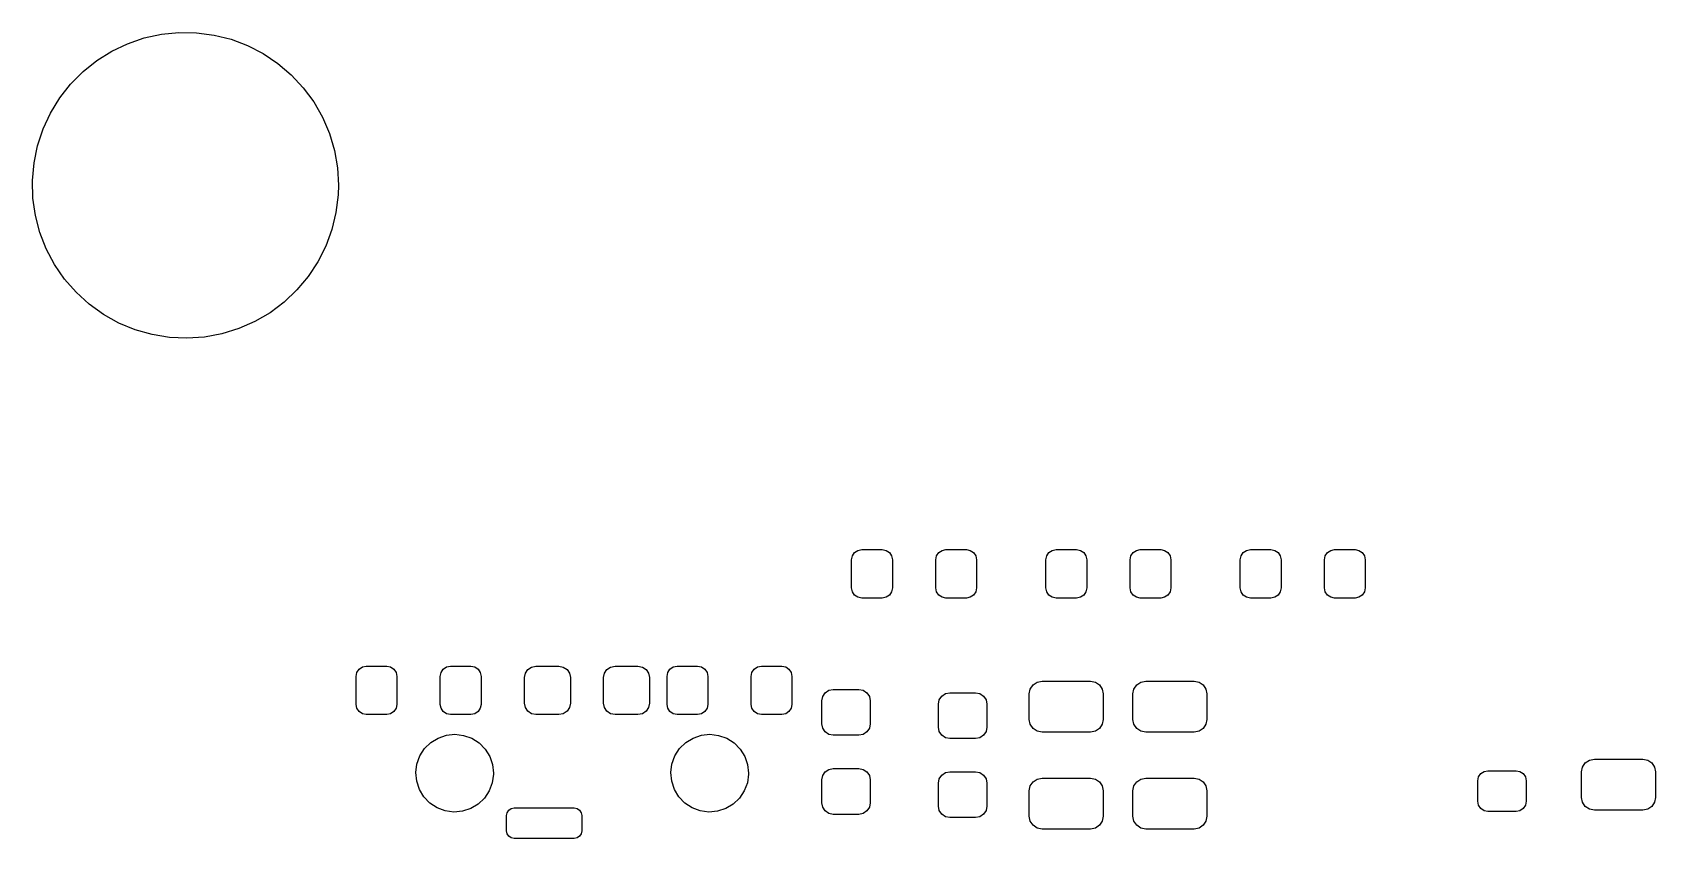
# Model space of a CAD drawing. Extents: x 0.08 to 5.45, y -2.52 to 1.92.
# Drawn here: x 0.082 to 1.335, y 1.296 to 1.918 of the extents above; entities that cross this region are included whole.
import ezdxf

# ---------------------------------------------------------------- set-up
doc = ezdxf.new("R2010")
doc.units = 0
doc.header["$MEASUREMENT"] = 0
doc.layers.add('BLACK', color=7, linetype='CONTINUOUS')

msp = doc.modelspace()

# ---------------------------------------------------------------- linework, layer by layer
at = {"layer": 'BLACK', "linetype": 'CONTINUOUS'}
for p, q in [((0.181524, 1.91666), (0.195054, 1.91801)), ((0.195054, 1.91801), (0.20865, 1.91779)), ((0.20865, 1.91779), (0.222132, 1.91602)), ((0.1431, 1.9035), (0.155373, 1.90935)), ((0.155373, 1.90935), (0.168238, 1.91376)), ((0.168238, 1.91376), (0.181524, 1.91666)), ((0.222132, 1.91602), (0.23532, 1.91271)), ((0.23532, 1.91271), (0.24804, 1.9079)), ((0.24804, 1.9079), (0.260123, 1.90166)), ((0.120969, 1.88777), (0.131581, 1.89627)), ((0.131581, 1.89627), (0.1431, 1.9035)), ((0.260123, 1.90166), (0.271409, 1.89408)), ((0.271409, 1.89408), (0.281749, 1.88525)), ((0.111404, 1.87811), (0.120969, 1.88777)), ((0.281749, 1.88525), (0.291006, 1.87529)), ((0.095909, 1.85581), (0.103014, 1.86741)), ((0.103014, 1.86741), (0.111404, 1.87811)), ((0.291006, 1.87529), (0.299056, 1.86433)), ((0.090184, 1.84348), (0.095909, 1.85581)), ((0.299056, 1.86433), (0.305793, 1.85252)), ((0.085914, 1.83057), (0.090184, 1.84348)), ((0.305793, 1.85252), (0.311128, 1.84001)), ((0.083157, 1.81725), (0.085914, 1.83057)), ((0.311128, 1.84001), (0.31499, 1.82697)), ((0.081948, 1.80371), (0.083157, 1.81725)), ((0.31499, 1.82697), (0.317327, 1.81358)), ((0.317327, 1.81358), (0.31811, 1.8)), ((0.082304, 1.79012), (0.081948, 1.80371)), ((0.317877, 1.79258), (0.316244, 1.77908)), ((0.31811, 1.8), (0.317877, 1.79258)), ((0.08422, 1.77665), (0.082304, 1.79012)), ((0.08767, 1.7635), (0.08422, 1.77665)), ((0.316244, 1.77908), (0.313069, 1.76586)), ((0.09261, 1.75083), (0.08767, 1.7635)), ((0.313069, 1.76586), (0.308396, 1.75309)), ((0.098973, 1.73882), (0.09261, 1.75083)), ((0.308396, 1.75309), (0.302286, 1.74094)), ((0.106675, 1.72761), (0.098973, 1.73882)), ((0.294821, 1.72958), (0.286099, 1.71915)), ((0.302286, 1.74094), (0.294821, 1.72958)), ((0.115613, 1.71736), (0.106675, 1.72761)), ((0.125671, 1.70821), (0.115613, 1.71736)), ((0.286099, 1.71915), (0.276235, 1.70979)), ((0.136713, 1.70028), (0.125671, 1.70821)), ((0.276235, 1.70979), (0.265361, 1.70162)), ((0.148595, 1.69366), (0.136713, 1.70028)), ((0.161157, 1.68846), (0.148595, 1.69366)), ((0.253621, 1.69476), (0.24117, 1.6893)), ((0.265361, 1.70162), (0.253621, 1.69476)), ((0.174235, 1.68473), (0.161157, 1.68846)), ((0.187654, 1.68254), (0.174235, 1.68473)), ((0.201237, 1.6819), (0.187654, 1.68254)), ((0.214803, 1.68282), (0.201237, 1.6819)), ((0.228173, 1.6853), (0.214803, 1.68282)), ((0.24117, 1.6893), (0.228173, 1.6853)), ((0.714871, 1.51384), (0.716578, 1.51639)), ((0.716578, 1.51639), (0.719132, 1.5181)), ((0.719132, 1.5181), (0.722146, 1.5187)), ((0.722146, 1.5187), (0.737894, 1.5187)), ((0.737894, 1.5187), (0.740907, 1.5181)), ((0.740907, 1.5181), (0.743461, 1.51639)), ((0.743461, 1.51639), (0.745168, 1.51384)), ((0.779832, 1.51384), (0.781539, 1.51639)), ((0.781539, 1.51639), (0.784093, 1.5181)), ((0.784093, 1.5181), (0.787106, 1.5187)), ((0.787106, 1.5187), (0.802854, 1.5187)), ((0.802854, 1.5187), (0.805868, 1.5181)), ((0.805868, 1.5181), (0.808422, 1.51639)), ((0.808422, 1.51639), (0.810129, 1.51384)), ((0.864871, 1.51384), (0.866578, 1.51639)), ((0.866578, 1.51639), (0.869132, 1.5181)), ((0.869132, 1.5181), (0.872146, 1.5187)), ((0.872146, 1.5187), (0.887894, 1.5187)), ((0.887894, 1.5187), (0.890907, 1.5181)), ((0.890907, 1.5181), (0.893461, 1.51639)), ((0.893461, 1.51639), (0.895168, 1.51384)), ((0.929832, 1.51384), (0.931539, 1.51639)), ((0.931539, 1.51639), (0.934093, 1.5181)), ((0.934093, 1.5181), (0.937106, 1.5187)), ((0.937106, 1.5187), (0.952854, 1.5187)), ((0.952854, 1.5187), (0.955868, 1.5181)), ((0.955868, 1.5181), (0.958422, 1.51639)), ((0.958422, 1.51639), (0.960129, 1.51384)), ((1.01487, 1.51384), (1.01658, 1.51639)), ((1.01658, 1.51639), (1.01913, 1.5181)), ((1.01913, 1.5181), (1.02215, 1.5187)), ((1.02215, 1.5187), (1.03789, 1.5187)), ((1.03789, 1.5187), (1.04091, 1.5181)), ((1.04091, 1.5181), (1.04346, 1.51639)), ((1.04346, 1.51639), (1.04517, 1.51384)), ((1.07983, 1.51384), (1.08154, 1.51639)), ((1.08154, 1.51639), (1.08409, 1.5181)), ((1.08409, 1.5181), (1.08711, 1.5187)), ((1.08711, 1.5187), (1.10285, 1.5187)), ((1.10285, 1.5187), (1.10587, 1.5181)), ((1.10587, 1.5181), (1.10842, 1.51639)), ((1.10842, 1.51639), (1.11013, 1.51384)), ((0.714272, 1.51083), (0.714871, 1.51384)), ((0.714272, 1.48917), (0.714272, 1.51083)), ((0.745168, 1.51384), (0.745768, 1.51083)), ((0.745768, 1.51083), (0.745768, 1.48917)), ((0.779232, 1.51083), (0.779832, 1.51384)), ((0.779232, 1.48917), (0.779232, 1.51083)), ((0.810129, 1.51384), (0.810728, 1.51083)), ((0.810728, 1.51083), (0.810728, 1.48917)), ((0.864272, 1.51083), (0.864871, 1.51384)), ((0.864272, 1.48917), (0.864272, 1.51083)), ((0.895168, 1.51384), (0.895768, 1.51083)), ((0.895768, 1.51083), (0.895768, 1.48917)), ((0.929232, 1.51083), (0.929832, 1.51384)), ((0.929232, 1.48917), (0.929232, 1.51083)), ((0.960129, 1.51384), (0.960728, 1.51083)), ((0.960728, 1.51083), (0.960728, 1.48917)), ((1.01427, 1.51083), (1.01487, 1.51384)), ((1.01427, 1.48917), (1.01427, 1.51083)), ((1.04517, 1.51384), (1.04577, 1.51083)), ((1.04577, 1.51083), (1.04577, 1.48917)), ((1.07923, 1.51083), (1.07983, 1.51384)), ((1.07923, 1.48917), (1.07923, 1.51083)), ((1.11013, 1.51384), (1.11073, 1.51083)), ((1.11073, 1.51083), (1.11073, 1.48917)), ((0.714871, 1.48616), (0.714272, 1.48917)), ((0.716578, 1.48361), (0.714871, 1.48616)), ((0.719132, 1.4819), (0.716578, 1.48361)), ((0.722146, 1.4813), (0.719132, 1.4819)), ((0.737894, 1.4813), (0.722146, 1.4813)), ((0.740907, 1.4819), (0.737894, 1.4813)), ((0.743461, 1.48361), (0.740907, 1.4819)), ((0.745168, 1.48616), (0.743461, 1.48361)), ((0.745768, 1.48917), (0.745168, 1.48616)), ((0.779832, 1.48616), (0.779232, 1.48917)), ((0.781539, 1.48361), (0.779832, 1.48616)), ((0.784093, 1.4819), (0.781539, 1.48361)), ((0.787106, 1.4813), (0.784093, 1.4819)), ((0.802854, 1.4813), (0.787106, 1.4813)), ((0.805868, 1.4819), (0.802854, 1.4813)), ((0.808422, 1.48361), (0.805868, 1.4819)), ((0.810129, 1.48616), (0.808422, 1.48361)), ((0.810728, 1.48917), (0.810129, 1.48616)), ((0.864871, 1.48616), (0.864272, 1.48917)), ((0.866578, 1.48361), (0.864871, 1.48616)), ((0.869132, 1.4819), (0.866578, 1.48361)), ((0.872146, 1.4813), (0.869132, 1.4819)), ((0.887894, 1.4813), (0.872146, 1.4813)), ((0.890907, 1.4819), (0.887894, 1.4813)), ((0.893461, 1.48361), (0.890907, 1.4819)), ((0.895168, 1.48616), (0.893461, 1.48361)), ((0.895768, 1.48917), (0.895168, 1.48616)), ((0.929832, 1.48616), (0.929232, 1.48917)), ((0.931539, 1.48361), (0.929832, 1.48616)), ((0.934093, 1.4819), (0.931539, 1.48361)), ((0.937106, 1.4813), (0.934093, 1.4819)), ((0.952854, 1.4813), (0.937106, 1.4813)), ((0.955868, 1.4819), (0.952854, 1.4813)), ((0.958422, 1.48361), (0.955868, 1.4819)), ((0.960129, 1.48616), (0.958422, 1.48361)), ((0.960728, 1.48917), (0.960129, 1.48616)), ((1.01487, 1.48616), (1.01427, 1.48917)), ((1.01658, 1.48361), (1.01487, 1.48616)), ((1.01913, 1.4819), (1.01658, 1.48361)), ((1.02215, 1.4813), (1.01913, 1.4819)), ((1.03789, 1.4813), (1.02215, 1.4813)), ((1.04091, 1.4819), (1.03789, 1.4813)), ((1.04346, 1.48361), (1.04091, 1.4819)), ((1.04517, 1.48616), (1.04346, 1.48361)), ((1.04577, 1.48917), (1.04517, 1.48616)), ((1.07983, 1.48616), (1.07923, 1.48917)), ((1.08154, 1.48361), (1.07983, 1.48616)), ((1.08409, 1.4819), (1.08154, 1.48361)), ((1.08711, 1.4813), (1.08409, 1.4819)), ((1.10285, 1.4813), (1.08711, 1.4813)), ((1.10587, 1.4819), (1.10285, 1.4813)), ((1.10842, 1.48361), (1.10587, 1.4819)), ((1.11013, 1.48616), (1.10842, 1.48361)), ((1.11073, 1.48917), (1.11013, 1.48616)), ((0.336632, 1.4281), (0.339646, 1.4287)), ((0.339646, 1.4287), (0.355394, 1.4287)), ((0.355394, 1.4287), (0.358407, 1.4281)), ((0.401593, 1.4281), (0.404606, 1.4287)), ((0.404606, 1.4287), (0.420354, 1.4287)), ((0.420354, 1.4287), (0.423368, 1.4281)), ((0.46724, 1.42803), (0.47063, 1.4287)), ((0.47063, 1.4287), (0.488346, 1.4287)), ((0.488346, 1.4287), (0.491736, 1.42803)), ((0.528264, 1.42803), (0.531654, 1.4287)), ((0.531654, 1.4287), (0.54937, 1.4287)), ((0.54937, 1.4287), (0.55276, 1.42803)), ((0.576632, 1.4281), (0.579646, 1.4287)), ((0.579646, 1.4287), (0.595394, 1.4287)), ((0.595394, 1.4287), (0.598407, 1.4281)), ((0.641593, 1.4281), (0.644606, 1.4287)), ((0.644606, 1.4287), (0.660354, 1.4287)), ((0.660354, 1.4287), (0.663368, 1.4281)), ((0.331772, 1.42083), (0.332371, 1.42384)), ((0.331772, 1.39917), (0.331772, 1.42083)), ((0.332371, 1.42384), (0.334078, 1.42639)), ((0.334078, 1.42639), (0.336632, 1.4281)), ((0.358407, 1.4281), (0.360961, 1.42639)), ((0.360961, 1.42639), (0.362668, 1.42384)), ((0.362668, 1.42384), (0.363268, 1.42083)), ((0.363268, 1.42083), (0.363268, 1.39917)), ((0.396732, 1.42083), (0.397332, 1.42384)), ((0.396732, 1.39917), (0.396732, 1.42083)), ((0.397332, 1.42384), (0.399039, 1.42639)), ((0.399039, 1.42639), (0.401593, 1.4281)), ((0.423368, 1.4281), (0.425922, 1.42639)), ((0.425922, 1.42639), (0.427629, 1.42384)), ((0.427629, 1.42384), (0.428228, 1.42083)), ((0.428228, 1.42083), (0.428228, 1.39917)), ((0.461772, 1.41984), (0.462446, 1.42323)), ((0.461772, 1.40016), (0.461772, 1.41984)), ((0.462446, 1.42323), (0.464366, 1.42611)), ((0.464366, 1.42611), (0.46724, 1.42803)), ((0.491736, 1.42803), (0.49461, 1.42611)), ((0.49461, 1.42611), (0.49653, 1.42323)), ((0.49653, 1.42323), (0.497205, 1.41984)), ((0.497205, 1.41984), (0.497205, 1.40016)), ((0.522795, 1.41984), (0.52347, 1.42323)), ((0.522795, 1.40016), (0.522795, 1.41984)), ((0.52347, 1.42323), (0.52539, 1.42611)), ((0.52539, 1.42611), (0.528264, 1.42803)), ((0.55276, 1.42803), (0.555634, 1.42611)), ((0.555634, 1.42611), (0.557554, 1.42323)), ((0.557554, 1.42323), (0.558228, 1.41984)), ((0.558228, 1.41984), (0.558228, 1.40016)), ((0.571772, 1.42083), (0.572371, 1.42384)), ((0.571772, 1.39917), (0.571772, 1.42083)), ((0.572371, 1.42384), (0.574078, 1.42639)), ((0.574078, 1.42639), (0.576632, 1.4281)), ((0.598407, 1.4281), (0.600961, 1.42639)), ((0.600961, 1.42639), (0.602668, 1.42384)), ((0.602668, 1.42384), (0.603268, 1.42083)), ((0.603268, 1.42083), (0.603268, 1.39917)), ((0.636732, 1.42083), (0.637332, 1.42384)), ((0.636732, 1.39917), (0.636732, 1.42083)), ((0.637332, 1.42384), (0.639039, 1.42639)), ((0.639039, 1.42639), (0.641593, 1.4281)), ((0.663368, 1.4281), (0.665922, 1.42639)), ((0.665922, 1.42639), (0.667629, 1.42384)), ((0.667629, 1.42384), (0.668228, 1.42083)), ((0.668228, 1.42083), (0.668228, 1.39917)), ((0.854339, 1.4142), (0.857533, 1.41634)), ((0.857533, 1.41634), (0.861299, 1.41709)), ((0.861299, 1.41709), (0.898701, 1.41709)), ((0.898701, 1.41709), (0.902467, 1.41634)), ((0.902467, 1.41634), (0.905661, 1.4142)), ((0.934339, 1.4142), (0.937533, 1.41634)), ((0.937533, 1.41634), (0.941299, 1.41709)), ((0.941299, 1.41709), (0.978701, 1.41709)), ((0.978701, 1.41709), (0.982467, 1.41634)), ((0.982467, 1.41634), (0.985661, 1.4142)), ((0.691299, 1.40187), (0.691974, 1.40526)), ((0.691974, 1.40526), (0.693894, 1.40813)), ((0.693894, 1.40813), (0.696768, 1.41005)), ((0.696768, 1.41005), (0.700157, 1.41073)), ((0.700157, 1.41073), (0.719843, 1.41073)), ((0.719843, 1.41073), (0.723232, 1.41005)), ((0.723232, 1.41005), (0.726106, 1.40813)), ((0.726106, 1.40813), (0.728026, 1.40526)), ((0.728026, 1.40526), (0.728701, 1.40187)), ((0.781974, 1.40276), (0.783894, 1.40563)), ((0.783894, 1.40563), (0.786768, 1.40755)), ((0.786768, 1.40755), (0.790157, 1.40823)), ((0.790157, 1.40823), (0.809843, 1.40823)), ((0.809843, 1.40823), (0.813232, 1.40755)), ((0.813232, 1.40755), (0.816106, 1.40563)), ((0.816106, 1.40563), (0.818026, 1.40276)), ((0.851457, 1.40724), (0.852206, 1.41101)), ((0.851457, 1.38756), (0.851457, 1.40724)), ((0.852206, 1.41101), (0.854339, 1.4142)), ((0.905661, 1.4142), (0.907794, 1.41101)), ((0.907794, 1.41101), (0.908543, 1.40724)), ((0.908543, 1.40724), (0.908543, 1.38756)), ((0.931457, 1.40724), (0.932206, 1.41101)), ((0.931457, 1.38756), (0.931457, 1.40724)), ((0.932206, 1.41101), (0.934339, 1.4142)), ((0.985661, 1.4142), (0.987794, 1.41101)), ((0.987794, 1.41101), (0.988543, 1.40724)), ((0.988543, 1.40724), (0.988543, 1.38756)), ((0.332371, 1.39616), (0.331772, 1.39917)), ((0.334078, 1.39361), (0.332371, 1.39616)), ((0.336632, 1.3919), (0.334078, 1.39361)), ((0.339646, 1.3913), (0.336632, 1.3919)), ((0.355394, 1.3913), (0.339646, 1.3913)), ((0.358407, 1.3919), (0.355394, 1.3913)), ((0.360961, 1.39361), (0.358407, 1.3919)), ((0.362668, 1.39616), (0.360961, 1.39361)), ((0.363268, 1.39917), (0.362668, 1.39616)), ((0.397332, 1.39616), (0.396732, 1.39917)), ((0.399039, 1.39361), (0.397332, 1.39616)), ((0.401593, 1.3919), (0.399039, 1.39361)), ((0.404606, 1.3913), (0.401593, 1.3919)), ((0.420354, 1.3913), (0.404606, 1.3913)), ((0.423368, 1.3919), (0.420354, 1.3913)), ((0.425922, 1.39361), (0.423368, 1.3919)), ((0.427629, 1.39616), (0.425922, 1.39361)), ((0.428228, 1.39917), (0.427629, 1.39616)), ((0.462446, 1.39677), (0.461772, 1.40016)), ((0.464366, 1.39389), (0.462446, 1.39677)), ((0.46724, 1.39197), (0.464366, 1.39389)), ((0.47063, 1.3913), (0.46724, 1.39197)), ((0.488346, 1.3913), (0.47063, 1.3913)), ((0.491736, 1.39197), (0.488346, 1.3913)), ((0.49461, 1.39389), (0.491736, 1.39197)), ((0.49653, 1.39677), (0.49461, 1.39389)), ((0.497205, 1.40016), (0.49653, 1.39677)), ((0.52347, 1.39677), (0.522795, 1.40016)), ((0.52539, 1.39389), (0.52347, 1.39677)), ((0.528264, 1.39197), (0.52539, 1.39389)), ((0.531654, 1.3913), (0.528264, 1.39197)), ((0.54937, 1.3913), (0.531654, 1.3913)), ((0.55276, 1.39197), (0.54937, 1.3913)), ((0.555634, 1.39389), (0.55276, 1.39197)), ((0.557554, 1.39677), (0.555634, 1.39389)), ((0.558228, 1.40016), (0.557554, 1.39677)), ((0.572371, 1.39616), (0.571772, 1.39917)), ((0.574078, 1.39361), (0.572371, 1.39616)), ((0.576632, 1.3919), (0.574078, 1.39361)), ((0.579646, 1.3913), (0.576632, 1.3919)), ((0.595394, 1.3913), (0.579646, 1.3913)), ((0.598407, 1.3919), (0.595394, 1.3913)), ((0.600961, 1.39361), (0.598407, 1.3919)), ((0.602668, 1.39616), (0.600961, 1.39361)), ((0.603268, 1.39917), (0.602668, 1.39616)), ((0.637332, 1.39616), (0.636732, 1.39917)), ((0.639039, 1.39361), (0.637332, 1.39616)), ((0.641593, 1.3919), (0.639039, 1.39361)), ((0.644606, 1.3913), (0.641593, 1.3919)), ((0.660354, 1.3913), (0.644606, 1.3913)), ((0.663368, 1.3919), (0.660354, 1.3913)), ((0.665922, 1.39361), (0.663368, 1.3919)), ((0.667629, 1.39616), (0.665922, 1.39361)), ((0.668228, 1.39917), (0.667629, 1.39616)), ((0.691299, 1.38415), (0.691299, 1.40187)), ((0.728701, 1.40187), (0.728701, 1.38415)), ((0.781299, 1.39937), (0.781974, 1.40276)), ((0.781299, 1.38165), (0.781299, 1.39937)), ((0.818026, 1.40276), (0.818701, 1.39937)), ((0.818701, 1.39937), (0.818701, 1.38165)), ((0.691974, 1.38076), (0.691299, 1.38415)), ((0.693894, 1.37789), (0.691974, 1.38076)), ((0.728026, 1.38076), (0.726106, 1.37789)), ((0.728701, 1.38415), (0.728026, 1.38076)), ((0.781974, 1.37826), (0.781299, 1.38165)), ((0.783894, 1.37539), (0.781974, 1.37826)), ((0.818026, 1.37826), (0.816106, 1.37539)), ((0.818701, 1.38165), (0.818026, 1.37826)), ((0.852206, 1.38379), (0.851457, 1.38756)), ((0.854339, 1.3806), (0.852206, 1.38379)), ((0.857533, 1.37847), (0.854339, 1.3806)), ((0.861299, 1.37772), (0.857533, 1.37847)), ((0.902467, 1.37847), (0.898701, 1.37772)), ((0.905661, 1.3806), (0.902467, 1.37847)), ((0.907794, 1.38379), (0.905661, 1.3806)), ((0.908543, 1.38756), (0.907794, 1.38379)), ((0.932206, 1.38379), (0.931457, 1.38756)), ((0.934339, 1.3806), (0.932206, 1.38379)), ((0.937533, 1.37847), (0.934339, 1.3806)), ((0.941299, 1.37772), (0.937533, 1.37847)), ((0.982467, 1.37847), (0.978701, 1.37772)), ((0.985661, 1.3806), (0.982467, 1.37847)), ((0.987794, 1.38379), (0.985661, 1.3806)), ((0.988543, 1.38756), (0.987794, 1.38379)), ((0.384626, 1.36502), (0.389404, 1.3697)), ((0.389404, 1.3697), (0.395101, 1.37321)), ((0.395101, 1.37321), (0.401432, 1.37536)), ((0.401432, 1.37536), (0.408083, 1.37606)), ((0.408083, 1.37606), (0.414725, 1.37527)), ((0.414725, 1.37527), (0.421025, 1.37303)), ((0.421025, 1.37303), (0.426672, 1.36944)), ((0.426672, 1.36944), (0.431385, 1.3647)), ((0.581476, 1.36502), (0.586255, 1.3697)), ((0.586255, 1.3697), (0.591951, 1.37321)), ((0.591951, 1.37321), (0.598282, 1.37536)), ((0.598282, 1.37536), (0.604934, 1.37606)), ((0.604934, 1.37606), (0.611575, 1.37527)), ((0.611575, 1.37527), (0.617876, 1.37303)), ((0.617876, 1.37303), (0.623523, 1.36944)), ((0.623523, 1.36944), (0.628235, 1.3647)), ((0.696768, 1.37597), (0.693894, 1.37789)), ((0.700157, 1.3753), (0.696768, 1.37597)), ((0.719843, 1.3753), (0.700157, 1.3753)), ((0.723232, 1.37597), (0.719843, 1.3753)), ((0.726106, 1.37789), (0.723232, 1.37597)), ((0.786768, 1.37347), (0.783894, 1.37539)), ((0.790157, 1.3728), (0.786768, 1.37347)), ((0.809843, 1.3728), (0.790157, 1.3728)), ((0.813232, 1.37347), (0.809843, 1.3728)), ((0.816106, 1.37539), (0.813232, 1.37347)), ((0.898701, 1.37772), (0.861299, 1.37772)), ((0.978701, 1.37772), (0.941299, 1.37772)), ((0.378715, 1.35312), (0.381003, 1.3594)), ((0.381003, 1.3594), (0.384626, 1.36502)), ((0.431385, 1.3647), (0.434929, 1.35903)), ((0.434929, 1.35903), (0.437129, 1.35271)), ((0.575566, 1.35312), (0.577853, 1.3594)), ((0.577853, 1.3594), (0.581476, 1.36502)), ((0.628235, 1.3647), (0.631779, 1.35903)), ((0.631779, 1.35903), (0.633979, 1.35271)), ((1.27851, 1.35077), (1.28064, 1.35397)), ((1.28064, 1.35397), (1.28383, 1.3561)), ((1.28383, 1.3561), (1.2876, 1.35685)), ((1.2876, 1.35685), (1.325, 1.35685)), ((1.325, 1.35685), (1.32877, 1.3561)), ((1.32877, 1.3561), (1.33196, 1.35397)), ((1.33196, 1.35397), (1.33409, 1.35077)), ((0.377877, 1.34648), (0.378715, 1.35312)), ((0.37853, 1.33983), (0.377877, 1.34648)), ((0.437862, 1.34523), (0.436931, 1.3386)), ((0.437129, 1.35271), (0.437874, 1.34606)), ((0.437874, 1.34606), (0.437862, 1.34523)), ((0.574727, 1.34648), (0.575566, 1.35312)), ((0.57538, 1.33983), (0.574727, 1.34648)), ((0.634713, 1.34523), (0.633782, 1.3386)), ((0.633979, 1.35271), (0.634724, 1.34606)), ((0.634724, 1.34606), (0.634713, 1.34523)), ((0.691299, 1.34085), (0.691974, 1.34424)), ((0.691299, 1.32313), (0.691299, 1.34085)), ((0.691974, 1.34424), (0.693894, 1.34711)), ((0.693894, 1.34711), (0.696768, 1.34903)), ((0.696768, 1.34903), (0.700157, 1.3497)), ((0.700157, 1.3497), (0.719843, 1.3497)), ((0.719843, 1.3497), (0.723232, 1.34903)), ((0.723232, 1.34903), (0.726106, 1.34711)), ((0.726106, 1.34711), (0.728026, 1.34424)), ((0.728026, 1.34424), (0.728701, 1.34085)), ((0.728701, 1.34085), (0.728701, 1.32313)), ((0.781299, 1.33835), (0.781974, 1.34174)), ((0.781974, 1.34174), (0.783894, 1.34461)), ((0.783894, 1.34461), (0.786768, 1.34653)), ((0.786768, 1.34653), (0.790157, 1.3472)), ((0.790157, 1.3472), (0.809843, 1.3472)), ((0.809843, 1.3472), (0.813232, 1.34653)), ((0.813232, 1.34653), (0.816106, 1.34461)), ((0.816106, 1.34461), (0.818026, 1.34174)), ((0.818026, 1.34174), (0.818701, 1.33835)), ((0.854339, 1.3394), (0.857533, 1.34153)), ((0.857533, 1.34153), (0.861299, 1.34228)), ((0.861299, 1.34228), (0.898701, 1.34228)), ((0.898701, 1.34228), (0.902467, 1.34153)), ((0.902467, 1.34153), (0.905661, 1.3394)), ((0.934339, 1.3394), (0.937533, 1.34153)), ((0.937533, 1.34153), (0.941299, 1.34228)), ((0.941299, 1.34228), (0.978701, 1.34228)), ((0.978701, 1.34228), (0.982467, 1.34153)), ((0.982467, 1.34153), (0.985661, 1.3394)), ((1.1976, 1.34012), (1.1982, 1.34313)), ((1.1982, 1.34313), (1.1999, 1.34569)), ((1.1999, 1.34569), (1.20246, 1.34739)), ((1.20246, 1.34739), (1.20547, 1.34799)), ((1.20547, 1.34799), (1.22713, 1.34799)), ((1.22713, 1.34799), (1.23014, 1.34739)), ((1.23014, 1.34739), (1.23269, 1.34569)), ((1.23269, 1.34569), (1.2344, 1.34313)), ((1.2344, 1.34313), (1.235, 1.34012)), ((1.27776, 1.34701), (1.27851, 1.35077)), ((1.27776, 1.32732), (1.27776, 1.34701)), ((1.33409, 1.35077), (1.33484, 1.34701)), ((1.33484, 1.34701), (1.33484, 1.32732)), ((0.380641, 1.33348), (0.37853, 1.33983)), ((0.384105, 1.32776), (0.380641, 1.33348)), ((0.434556, 1.33235), (0.430855, 1.32678)), ((0.436931, 1.3386), (0.434556, 1.33235)), ((0.577491, 1.33348), (0.57538, 1.33983)), ((0.580956, 1.32776), (0.577491, 1.33348)), ((0.631407, 1.33235), (0.627706, 1.32678)), ((0.633782, 1.3386), (0.631407, 1.33235)), ((0.781299, 1.32063), (0.781299, 1.33835)), ((0.818701, 1.33835), (0.818701, 1.32063)), ((0.851457, 1.33244), (0.852206, 1.33621)), ((0.851457, 1.31276), (0.851457, 1.33244)), ((0.852206, 1.33621), (0.854339, 1.3394)), ((0.905661, 1.3394), (0.907794, 1.33621)), ((0.907794, 1.33621), (0.908543, 1.33244)), ((0.908543, 1.33244), (0.908543, 1.31276)), ((0.931457, 1.33244), (0.932206, 1.33621)), ((0.931457, 1.31276), (0.931457, 1.33244)), ((0.932206, 1.33621), (0.934339, 1.3394)), ((0.985661, 1.3394), (0.987794, 1.33621)), ((0.987794, 1.33621), (0.988543, 1.33244)), ((0.988543, 1.33244), (0.988543, 1.31276)), ((1.1976, 1.32437), (1.1976, 1.34012)), ((1.235, 1.34012), (1.235, 1.32437)), ((0.388751, 1.32295), (0.384105, 1.32776)), ((0.394348, 1.31929), (0.388751, 1.32295)), ((0.400616, 1.31695), (0.394348, 1.31929)), ((0.407246, 1.31607), (0.400616, 1.31695)), ((0.413906, 1.31668), (0.407246, 1.31607)), ((0.420267, 1.31874), (0.413906, 1.31668)), ((0.426012, 1.32217), (0.420267, 1.31874)), ((0.430855, 1.32678), (0.426012, 1.32217)), ((0.447874, 1.31331), (0.448324, 1.31557)), ((0.448324, 1.31557), (0.449604, 1.31748)), ((0.449604, 1.31748), (0.45152, 1.31876)), ((0.45152, 1.31876), (0.45378, 1.31921)), ((0.45378, 1.31921), (0.500039, 1.31921)), ((0.500039, 1.31921), (0.502299, 1.31876)), ((0.502299, 1.31876), (0.504215, 1.31748)), ((0.504215, 1.31748), (0.505495, 1.31557)), ((0.505495, 1.31557), (0.505945, 1.31331)), ((0.585602, 1.32295), (0.580956, 1.32776)), ((0.591198, 1.31929), (0.585602, 1.32295)), ((0.597467, 1.31695), (0.591198, 1.31929)), ((0.604096, 1.31607), (0.597467, 1.31695)), ((0.610757, 1.31668), (0.604096, 1.31607)), ((0.617118, 1.31874), (0.610757, 1.31668)), ((0.622862, 1.32217), (0.617118, 1.31874)), ((0.627706, 1.32678), (0.622862, 1.32217)), ((0.691974, 1.31974), (0.691299, 1.32313)), ((0.693894, 1.31687), (0.691974, 1.31974)), ((0.696768, 1.31495), (0.693894, 1.31687)), ((0.726106, 1.31687), (0.723232, 1.31495)), ((0.728026, 1.31974), (0.726106, 1.31687)), ((0.728701, 1.32313), (0.728026, 1.31974)), ((0.781974, 1.31724), (0.781299, 1.32063)), ((0.783894, 1.31437), (0.781974, 1.31724)), ((0.818026, 1.31724), (0.816106, 1.31437)), ((0.818701, 1.32063), (0.818026, 1.31724)), ((1.1982, 1.32136), (1.1976, 1.32437)), ((1.1999, 1.3188), (1.1982, 1.32136)), ((1.20246, 1.3171), (1.1999, 1.3188)), ((1.20547, 1.3165), (1.20246, 1.3171)), ((1.22713, 1.3165), (1.20547, 1.3165)), ((1.23014, 1.3171), (1.22713, 1.3165)), ((1.23269, 1.3188), (1.23014, 1.3171)), ((1.2344, 1.32136), (1.23269, 1.3188)), ((1.235, 1.32437), (1.2344, 1.32136)), ((1.27851, 1.32356), (1.27776, 1.32732)), ((1.28064, 1.32036), (1.27851, 1.32356)), ((1.28383, 1.31823), (1.28064, 1.32036)), ((1.2876, 1.31748), (1.28383, 1.31823)), ((1.325, 1.31748), (1.2876, 1.31748)), ((1.32877, 1.31823), (1.325, 1.31748)), ((1.33196, 1.32036), (1.32877, 1.31823)), ((1.33409, 1.32356), (1.33196, 1.32036)), ((1.33484, 1.32732), (1.33409, 1.32356)), ((0.447874, 1.3015), (0.447874, 1.31331)), ((0.505945, 1.31331), (0.505945, 1.3015)), ((0.700157, 1.31427), (0.696768, 1.31495)), ((0.719843, 1.31427), (0.700157, 1.31427)), ((0.723232, 1.31495), (0.719843, 1.31427)), ((0.786768, 1.31245), (0.783894, 1.31437)), ((0.790157, 1.31177), (0.786768, 1.31245)), ((0.809843, 1.31177), (0.790157, 1.31177)), ((0.813232, 1.31245), (0.809843, 1.31177)), ((0.816106, 1.31437), (0.813232, 1.31245)), ((0.852206, 1.30899), (0.851457, 1.31276)), ((0.854339, 1.3058), (0.852206, 1.30899)), ((0.857533, 1.30366), (0.854339, 1.3058)), ((0.861299, 1.30291), (0.857533, 1.30366)), ((0.902467, 1.30366), (0.898701, 1.30291)), ((0.905661, 1.3058), (0.902467, 1.30366)), ((0.907794, 1.30899), (0.905661, 1.3058)), ((0.908543, 1.31276), (0.907794, 1.30899)), ((0.932206, 1.30899), (0.931457, 1.31276)), ((0.934339, 1.3058), (0.932206, 1.30899)), ((0.937533, 1.30366), (0.934339, 1.3058)), ((0.941299, 1.30291), (0.937533, 1.30366)), ((0.982467, 1.30366), (0.978701, 1.30291)), ((0.985661, 1.3058), (0.982467, 1.30366)), ((0.987794, 1.30899), (0.985661, 1.3058)), ((0.988543, 1.31276), (0.987794, 1.30899)), ((0.448324, 1.29924), (0.447874, 1.3015)), ((0.449604, 1.29732), (0.448324, 1.29924)), ((0.45152, 1.29604), (0.449604, 1.29732)), ((0.45378, 1.29559), (0.45152, 1.29604)), ((0.500039, 1.29559), (0.45378, 1.29559)), ((0.502299, 1.29604), (0.500039, 1.29559)), ((0.504215, 1.29732), (0.502299, 1.29604)), ((0.505495, 1.29924), (0.504215, 1.29732)), ((0.505945, 1.3015), (0.505495, 1.29924)), ((0.898701, 1.30291), (0.861299, 1.30291)), ((0.978701, 1.30291), (0.941299, 1.30291))]:
    msp.add_line(p, q, dxfattribs=at)

doc.saveas('drawing.dxf')
